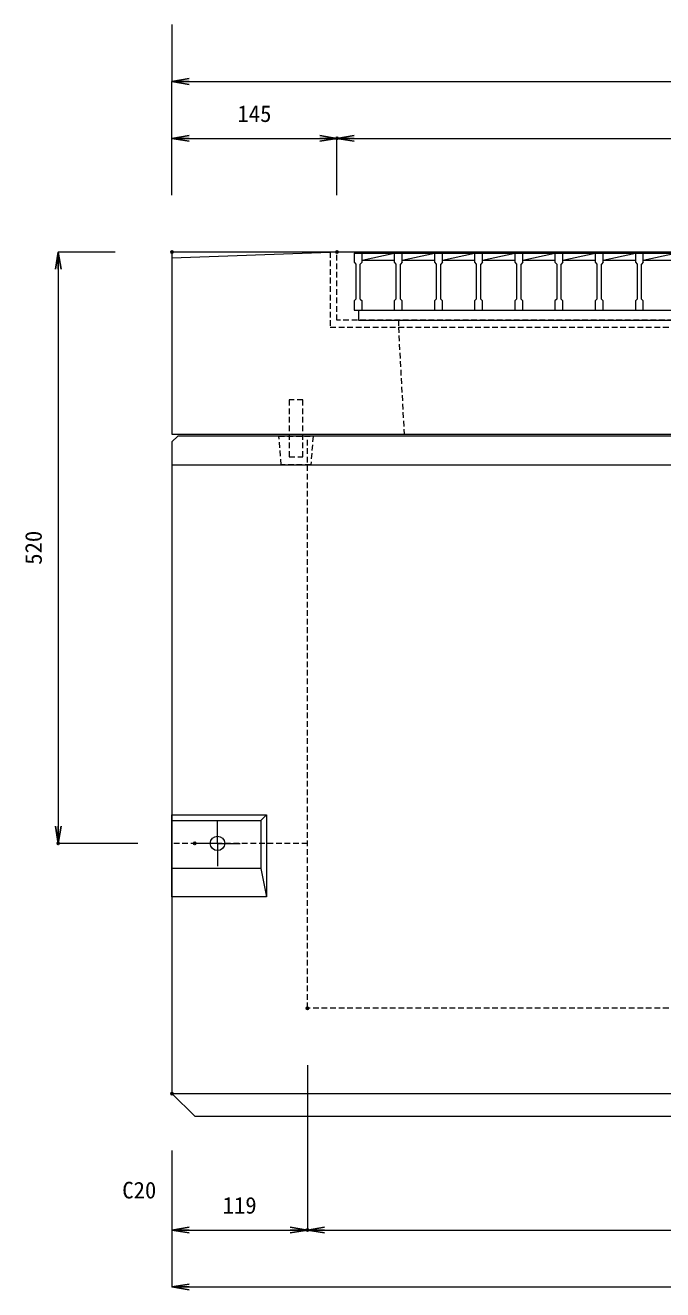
# Model space of a CAD drawing. Units: millimetres, scale not verified. Extents: x -1945 to 1945, y -1189 to 1651.
# Drawn here: x -766 to -205, y -533 to 579 of the extents above; entities that cross this region are included whole.
import ezdxf
from ezdxf.enums import TextEntityAlignment as Align

# ---------------------------------------------------------------- set-up
doc = ezdxf.new("R2010")
doc.units = ezdxf.units.MM
doc.header["$LTSCALE"] = 10
doc.header["$PDMODE"] = 32
doc.header["$PDSIZE"] = 2
doc.linetypes.add('USER1', pattern=[0.75, 0.5, -0.25])
doc.layers.add('0-0_0', color=7, linetype='Continuous')
doc.layers.add('0-2_DEFPOINTS', color=7, linetype='Continuous')
for name, color, linetype, lineweight in [('0-3_KIJUN', 7, 'USER1', 18), ('0-5_SUNPO', 3, 'Continuous', 18), ('0-7_10-GR', 5, 'Continuous', 18)]:
    doc.layers.add(name, color=color, linetype=linetype, lineweight=lineweight)
doc.styles.add('ＭＳ ゴシック', font='')
doc.styles.get('ＭＳ ゴシック').set_extended_font_data('MS Gothic')

# ---------------------------------------------------------------- blocks, each defined once
blk = doc.blocks.new('_OPEN')
at = {"layer": '0-0_0'}
blk.add_line((0, 0), (-1, 0), dxfattribs=at)
blk.add_lwpolyline([(-1, 0.1667), (0, 0), (-1, -0.1667)], dxfattribs=at)
blk = doc.blocks.new('D13')
at = {"layer": '0-2_DEFPOINTS'}
for p in [(1427.34, 1134.64), (1308.34, 1059.64), (1427.34, 939.64)]:
    blk.add_point(p, dxfattribs=at)
at = {"layer": '0-5_SUNPO'}
for p, q in [((1427.34, 1084.64), (1427.34, 939.64)), ((1308.34, 1009.64), (1308.34, 939.64)), ((1323.34, 939.64), (1412.34, 939.64))]:
    blk.add_line(p, q, dxfattribs=at)
at = {"layer": '0-5_SUNPO', "xscale": 15, "yscale": 15, "rotation": 180}
blk.add_blockref('_OPEN', (1308.34, 939.64), dxfattribs=at)
at = {"layer": '0-5_SUNPO', "xscale": 15, "yscale": 15}
blk.add_blockref('_OPEN', (1427.34, 939.64), dxfattribs=at)
at = {"layer": '0-5_SUNPO', "color": 7, "style": 'ＭＳ ゴシック'}
blk.add_text('119', height=14.66, dxfattribs=at).set_placement((1352.84, 949.64), align=Align.BOTTOM_LEFT)
blk = doc.blocks.new('D14')
at = {"layer": '0-2_DEFPOINTS'}
for p in [(1427.34, 1134.64), (2187.34, 1134.64), (2187.34, 939.64)]:
    blk.add_point(p, dxfattribs=at)
at = {"layer": '0-5_SUNPO'}
for p, q in [((1427.34, 1084.64), (1427.34, 939.64)), ((2187.34, 1084.64), (2187.34, 939.64)), ((1442.34, 939.64), (2172.34, 939.64))]:
    blk.add_line(p, q, dxfattribs=at)
at = {"layer": '0-5_SUNPO', "xscale": 15, "yscale": 15, "rotation": 180}
blk.add_blockref('_OPEN', (1427.34, 939.64), dxfattribs=at)
at = {"layer": '0-5_SUNPO', "xscale": 15, "yscale": 15}
blk.add_blockref('_OPEN', (2187.34, 939.64), dxfattribs=at)
at = {"layer": '0-5_SUNPO', "color": 7, "style": 'ＭＳ ゴシック'}
blk.add_text('760', height=14.66, dxfattribs=at).set_placement((1792.34, 949.64), align=Align.BOTTOM_LEFT)
blk = doc.blocks.new('D16')
at = {"layer": '0-2_DEFPOINTS'}
for p in [(1308.34, 1059.64), (2306.34, 1059.64), (2306.34, 889.64)]:
    blk.add_point(p, dxfattribs=at)
at = {"layer": '0-5_SUNPO'}
for p, q in [((1308.34, 1009.64), (1308.34, 889.64)), ((2306.34, 1009.64), (2306.34, 889.64)), ((1323.34, 889.64), (2291.34, 889.64))]:
    blk.add_line(p, q, dxfattribs=at)
at = {"layer": '0-5_SUNPO', "xscale": 15, "yscale": 15, "rotation": 180}
blk.add_blockref('_OPEN', (1308.34, 889.64), dxfattribs=at)
at = {"layer": '0-5_SUNPO', "xscale": 15, "yscale": 15}
blk.add_blockref('_OPEN', (2306.34, 889.64), dxfattribs=at)
at = {"layer": '0-5_SUNPO', "color": 7, "style": 'ＭＳ ゴシック'}
blk.add_text('998', height=14.66, dxfattribs=at).set_placement((1792.34, 899.64), align=Align.BOTTOM_LEFT)
blk = doc.blocks.new('D17')
at = {"layer": '0-2_DEFPOINTS'}
for p in [(2306.34, 1949.64), (1308.34, 1799.64), (2306.34, 1799.64)]:
    blk.add_point(p, dxfattribs=at)
at = {"layer": '0-5_SUNPO'}
for p, q in [((1308.34, 1849.64), (1308.34, 1949.64)), ((1323.34, 1949.64), (2291.34, 1949.64)), ((2306.34, 1849.64), (2306.34, 1949.64))]:
    blk.add_line(p, q, dxfattribs=at)
at = {"layer": '0-5_SUNPO', "xscale": 15, "yscale": 15, "rotation": 180}
blk.add_blockref('_OPEN', (1308.34, 1949.64), dxfattribs=at)
at = {"layer": '0-5_SUNPO', "xscale": 15, "yscale": 15}
blk.add_blockref('_OPEN', (2306.34, 1949.64), dxfattribs=at)
at = {"layer": '0-5_SUNPO', "color": 7, "style": 'ＭＳ ゴシック'}
blk.add_text('998', height=14.66, dxfattribs=at).set_placement((1792.34, 1959.64), align=Align.BOTTOM_LEFT)
blk = doc.blocks.new('D18')
at = {"layer": '0-2_DEFPOINTS'}
for p in [(1308.34, 1799.64), (1208.34, 1279.64), (1328.34, 1279.64)]:
    blk.add_point(p, dxfattribs=at)
at = {"layer": '0-5_SUNPO'}
for p, q in [((1258.34, 1799.64), (1208.34, 1799.64)), ((1208.34, 1784.64), (1208.34, 1294.64)), ((1278.34, 1279.64), (1208.34, 1279.64))]:
    blk.add_line(p, q, dxfattribs=at)
at = {"layer": '0-5_SUNPO', "xscale": 15, "yscale": 15}
for p, rotation in [((1208.34, 1799.64), 90), ((1208.34, 1279.64), 270)]:
    blk.add_blockref('_OPEN', p, dxfattribs=dict(at, rotation=rotation))
at = {"layer": '0-5_SUNPO', "color": 7, "style": 'ＭＳ ゴシック'}
blk.add_text('520', height=14.66, rotation=90, dxfattribs=at).set_placement((1198.34, 1524.64), align=Align.BOTTOM_LEFT)
blk = doc.blocks.new('D19')
at = {"layer": '0-2_DEFPOINTS'}
for p in [(1453.34, 1899.64), (1308.34, 1799.64), (1453.34, 1799.64)]:
    blk.add_point(p, dxfattribs=at)
at = {"layer": '0-5_SUNPO'}
for p, q in [((1308.34, 1849.64), (1308.34, 1899.64)), ((1323.34, 1899.64), (1438.34, 1899.64)), ((1453.34, 1849.64), (1453.34, 1899.64))]:
    blk.add_line(p, q, dxfattribs=at)
at = {"layer": '0-5_SUNPO', "xscale": 15, "yscale": 15, "rotation": 180}
blk.add_blockref('_OPEN', (1308.34, 1899.64), dxfattribs=at)
at = {"layer": '0-5_SUNPO', "xscale": 15, "yscale": 15}
blk.add_blockref('_OPEN', (1453.34, 1899.64), dxfattribs=at)
at = {"layer": '0-5_SUNPO', "color": 7, "style": 'ＭＳ ゴシック'}
blk.add_text('145', height=14.66, dxfattribs=at).set_placement((1365.84, 1909.64), align=Align.BOTTOM_LEFT)
blk = doc.blocks.new('D20')
at = {"layer": '0-2_DEFPOINTS'}
for p in [(2161.34, 1899.64), (1453.34, 1799.64), (2161.34, 1799.64)]:
    blk.add_point(p, dxfattribs=at)
at = {"layer": '0-5_SUNPO'}
for p, q in [((1453.34, 1849.64), (1453.34, 1899.64)), ((1468.34, 1899.64), (2146.34, 1899.64)), ((2161.34, 1849.64), (2161.34, 1899.64))]:
    blk.add_line(p, q, dxfattribs=at)
at = {"layer": '0-5_SUNPO', "xscale": 15, "yscale": 15, "rotation": 180}
blk.add_blockref('_OPEN', (1453.34, 1899.64), dxfattribs=at)
at = {"layer": '0-5_SUNPO', "xscale": 15, "yscale": 15}
blk.add_blockref('_OPEN', (2161.34, 1899.64), dxfattribs=at)
at = {"layer": '0-5_SUNPO', "color": 7, "style": 'ＭＳ ゴシック'}
blk.add_text('708', height=14.66, dxfattribs=at).set_placement((1792.34, 1909.64), align=Align.BOTTOM_LEFT)
blk = doc.blocks.new('D27')
at = {"layer": '0-2_DEFPOINTS'}
for p in [(1308.34, 2049.64), (2306.34, 2049.64), (2306.34, 1949.64)]:
    blk.add_point(p, dxfattribs=at)
at = {"layer": '0-5_SUNPO'}
for p, q in [((1308.34, 1999.64), (1308.34, 1949.64)), ((2306.34, 1999.64), (2306.34, 1949.64)), ((1323.34, 1949.64), (2291.34, 1949.64))]:
    blk.add_line(p, q, dxfattribs=at)
at = {"layer": '0-5_SUNPO', "xscale": 15, "yscale": 15, "rotation": 180}
blk.add_blockref('_OPEN', (1308.34, 1949.64), dxfattribs=at)
at = {"layer": '0-5_SUNPO', "xscale": 15, "yscale": 15}
blk.add_blockref('_OPEN', (2306.34, 1949.64), dxfattribs=at)
at = {"layer": '0-5_SUNPO', "color": 7, "style": 'ＭＳ ゴシック'}
blk.add_text('998', height=14.66, dxfattribs=at).set_placement((1792.34, 1959.64), align=Align.BOTTOM_LEFT)

msp = doc.modelspace()

# ---------------------------------------------------------------- linework, layer by layer
at = {"layer": '0-3_KIJUN', "color": 3, "linetype": 'Continuous'}
msp.add_line((-636.66, 374.64), (-497.66, 379.64), dxfattribs=at)
at = {"layer": '0-3_KIJUN', "linetype": 'Continuous'}
for p, q in [((-636.66, 192.64), (361.34, 192.64)), ((-596.66, -140.36), (-596.66, -120.36)), ((-558.66, -120.36), (-553.66, -115.36)), ((-596.66, -140.36), (-616.66, -140.36)), ((-596.66, -140.36), (-596.66, -160.36)), ((-596.66, -140.36), (-576.66, -140.36)), ((-558.66, -162.36), (-553.66, -187.36)), ((-636.66, -360.36), (361.34, -360.36))]:
    msp.add_line(p, q, dxfattribs=at)
at = {"layer": '0-3_KIJUN'}
msp.add_line((-517.66, -140.36), (-636.66, -140.36), dxfattribs=at)
at = {"layer": '0-3_KIJUN', "linetype": 'Continuous'}
for points in [[(361.34, 219.64), (361.34, 379.64), (-636.66, 379.64), (-636.66, 219.64)], [(361.34, 212.64), (356.34, 217.64), (-631.66, 217.64), (-636.66, 212.64), (-636.66, -360.36), (-616.66, -380.36), (341.34, -380.36), (361.34, -360.36)], [(-636.66, -115.36), (-553.66, -115.36), (-553.66, -187.36), (-636.66, -187.36)], [(-636.66, -120.36), (-558.66, -120.36), (-558.66, -162.36), (-636.66, -162.36)]]:
    msp.add_lwpolyline(points, close=True, dxfattribs=at)
at = {"layer": '0-3_KIJUN'}
for points in [[(-491.66, 379.64), (-497.66, 379.64), (-497.66, 313.64), (222.34, 313.64), (222.34, 379.64), (216.34, 379.64), (216.34, 319.64), (-491.66, 319.64)], [(-521.66, 249.64), (-533.66, 249.64), (-533.66, 199.64), (-521.66, 199.64)], [(-542.66, 217.64), (-512.66, 217.64), (-514.66, 192.64), (-540.66, 192.64)]]:
    msp.add_lwpolyline(points, close=True, dxfattribs=at)
for points in [[(-437.66, 319.64), (-437.66, 313.64), (-432.66, 219.64), (157.34, 219.64), (162.34, 313.64), (162.34, 319.64)], [(242.34, 217.64), (242.34, -285.36), (-517.66, -285.36), (-517.66, 217.64)]]:
    msp.add_lwpolyline(points, dxfattribs=at)
at = {"layer": '0-3_KIJUN', "linetype": 'Continuous'}
msp.add_circle((-596.66, -140.36), 6.35, dxfattribs=at)
at = {"layer": '0-7_10-GR'}
for p, q in [((-476.66, 378.64), (-476.66, 370.64)), ((-469.66, 378.64), (-476.66, 378.64)), ((-476.66, 378.64), (201.34, 378.64)), ((-469.66, 370.64), (-469.66, 378.64)), ((-469.66, 372.64), (-441.35, 378.64)), ((-434.35, 378.64), (-441.35, 378.64)), ((-441.35, 378.64), (-441.35, 370.64)), ((-434.35, 370.64), (-434.35, 378.64)), ((-434.35, 372.64), (-406.03, 378.64)), ((-406.03, 378.64), (-406.03, 370.64)), ((-399.03, 378.64), (-406.03, 378.64)), ((-399.03, 370.64), (-399.03, 378.64)), ((-399.03, 372.64), (-370.71, 378.64)), ((-370.71, 378.64), (-370.71, 370.64)), ((-363.71, 378.64), (-370.71, 378.64)), ((-363.71, 370.64), (-363.71, 378.64)), ((-363.71, 372.64), (-335.4, 378.64)), ((-335.4, 378.64), (-335.4, 370.64)), ((-328.4, 378.64), (-335.4, 378.64)), ((-328.4, 370.64), (-328.4, 378.64)), ((-328.4, 372.64), (-300.08, 378.64)), ((-300.08, 378.64), (-300.08, 370.64)), ((-293.08, 378.64), (-300.08, 378.64)), ((-293.08, 370.64), (-293.08, 378.64)), ((-293.08, 372.64), (-264.77, 378.64)), ((-264.77, 378.64), (-264.77, 370.64)), ((-257.77, 378.64), (-264.77, 378.64)), ((-257.77, 370.64), (-257.77, 378.64)), ((-257.77, 372.64), (-229.45, 378.64)), ((-229.45, 378.64), (-229.45, 370.64)), ((-222.45, 378.64), (-229.45, 378.64)), ((-222.45, 370.64), (-222.45, 378.64)), ((-222.45, 372.64), (-194.13, 378.64)), ((-476.66, 370.64), (-475.16, 369.14)), ((-475.16, 369.14), (-475.16, 338.14)), ((-469.66, 370.64), (-471.16, 369.14)), ((-471.16, 338.14), (-471.16, 369.14)), ((-469.66, 372.64), (-441.35, 372.64)), ((-441.35, 370.64), (-439.85, 369.14)), ((-439.85, 369.14), (-439.85, 338.14)), ((-434.35, 370.64), (-435.85, 369.14)), ((-435.85, 338.14), (-435.85, 369.14)), ((-434.35, 372.64), (-406.03, 372.64)), ((-406.03, 370.64), (-404.53, 369.14)), ((-404.53, 369.14), (-404.53, 338.14)), ((-399.03, 370.64), (-400.53, 369.14)), ((-400.53, 338.14), (-400.53, 369.14)), ((-399.03, 372.64), (-370.71, 372.64)), ((-370.71, 370.64), (-369.21, 369.14)), ((-369.21, 369.14), (-369.21, 338.14)), ((-363.71, 370.64), (-365.21, 369.14)), ((-365.21, 338.14), (-365.21, 369.14)), ((-363.71, 372.64), (-335.4, 372.64)), ((-335.4, 370.64), (-333.9, 369.14)), ((-333.9, 369.14), (-333.9, 338.14)), ((-328.4, 370.64), (-329.9, 369.14)), ((-329.9, 338.14), (-329.9, 369.14)), ((-328.4, 372.64), (-300.08, 372.64)), ((-300.08, 370.64), (-298.58, 369.14)), ((-298.58, 369.14), (-298.58, 338.14)), ((-293.08, 370.64), (-294.58, 369.14)), ((-294.58, 338.14), (-294.58, 369.14)), ((-293.08, 372.64), (-264.77, 372.64)), ((-264.77, 370.64), (-263.27, 369.14)), ((-263.27, 369.14), (-263.27, 338.14)), ((-257.77, 370.64), (-259.27, 369.14)), ((-259.27, 338.14), (-259.27, 369.14)), ((-257.77, 372.64), (-229.45, 372.64)), ((-229.45, 370.64), (-227.95, 369.14)), ((-227.95, 369.14), (-227.95, 338.14)), ((-222.45, 370.64), (-223.95, 369.14)), ((-223.95, 338.14), (-223.95, 369.14)), ((-222.45, 372.64), (-194.13, 372.64)), ((-475.16, 338.14), (-476.66, 336.64)), ((-476.66, 336.64), (-476.66, 328.64)), ((-471.16, 338.14), (-469.66, 336.64)), ((-439.85, 338.14), (-441.35, 336.64)), ((-441.35, 336.64), (-441.35, 328.64)), ((-435.85, 338.14), (-434.35, 336.64)), ((-434.35, 328.64), (-434.35, 336.64)), ((-404.53, 338.14), (-406.03, 336.64)), ((-406.03, 336.64), (-406.03, 328.64)), ((-400.53, 338.14), (-399.03, 336.64)), ((-369.21, 338.14), (-370.71, 336.64)), ((-370.71, 336.64), (-370.71, 328.64)), ((-365.21, 338.14), (-363.71, 336.64)), ((-333.9, 338.14), (-335.4, 336.64)), ((-335.4, 336.64), (-335.4, 328.64)), ((-329.9, 338.14), (-328.4, 336.64)), ((-298.58, 338.14), (-300.08, 336.64)), ((-300.08, 336.64), (-300.08, 328.64)), ((-294.58, 338.14), (-293.08, 336.64)), ((-263.27, 338.14), (-264.77, 336.64)), ((-264.77, 336.64), (-264.77, 328.64)), ((-259.27, 338.14), (-257.77, 336.64)), ((-227.95, 338.14), (-229.45, 336.64)), ((-229.45, 336.64), (-229.45, 328.64)), ((-223.95, 338.14), (-222.45, 336.64)), ((-472.66, 328.64), (-472.66, 319.64)), ((-472.66, 328.64), (197.34, 328.64)), ((-441.35, 328.64), (-434.35, 328.64)), ((-472.66, 319.64), (197.34, 319.64))]:
    msp.add_line(p, q, dxfattribs=at)
for points in [[(-476.66, 328.64), (-469.66, 328.64), (-469.66, 336.64)], [(-406.03, 328.64), (-399.03, 328.64), (-399.03, 336.64)], [(-370.71, 328.64), (-363.71, 328.64), (-363.71, 336.64)], [(-335.4, 328.64), (-328.4, 328.64), (-328.4, 336.64)], [(-300.08, 328.64), (-293.08, 328.64), (-293.08, 336.64)], [(-264.77, 328.64), (-257.77, 328.64), (-257.77, 336.64)], [(-229.45, 328.64), (-222.45, 328.64), (-222.45, 336.64)]]:
    msp.add_lwpolyline(points, dxfattribs=at)

# ---------------------------------------------------------------- block references
at = {"layer": '0-5_SUNPO'}
for name in ['D27', 'D17', 'D19', 'D20', 'D18', 'D13', 'D14', 'D16']:
    msp.add_blockref(name, (-1945, -1420), dxfattribs=at)

# ---------------------------------------------------------------- texts
at = {"layer": '0-5_SUNPO', "color": 7, "style": 'ＭＳ ゴシック'}
msp.add_text('C20', height=14.66, dxfattribs=at).set_placement((-680.36, -457.01), align=Align.BOTTOM_LEFT)

doc.saveas('drawing.dxf')
